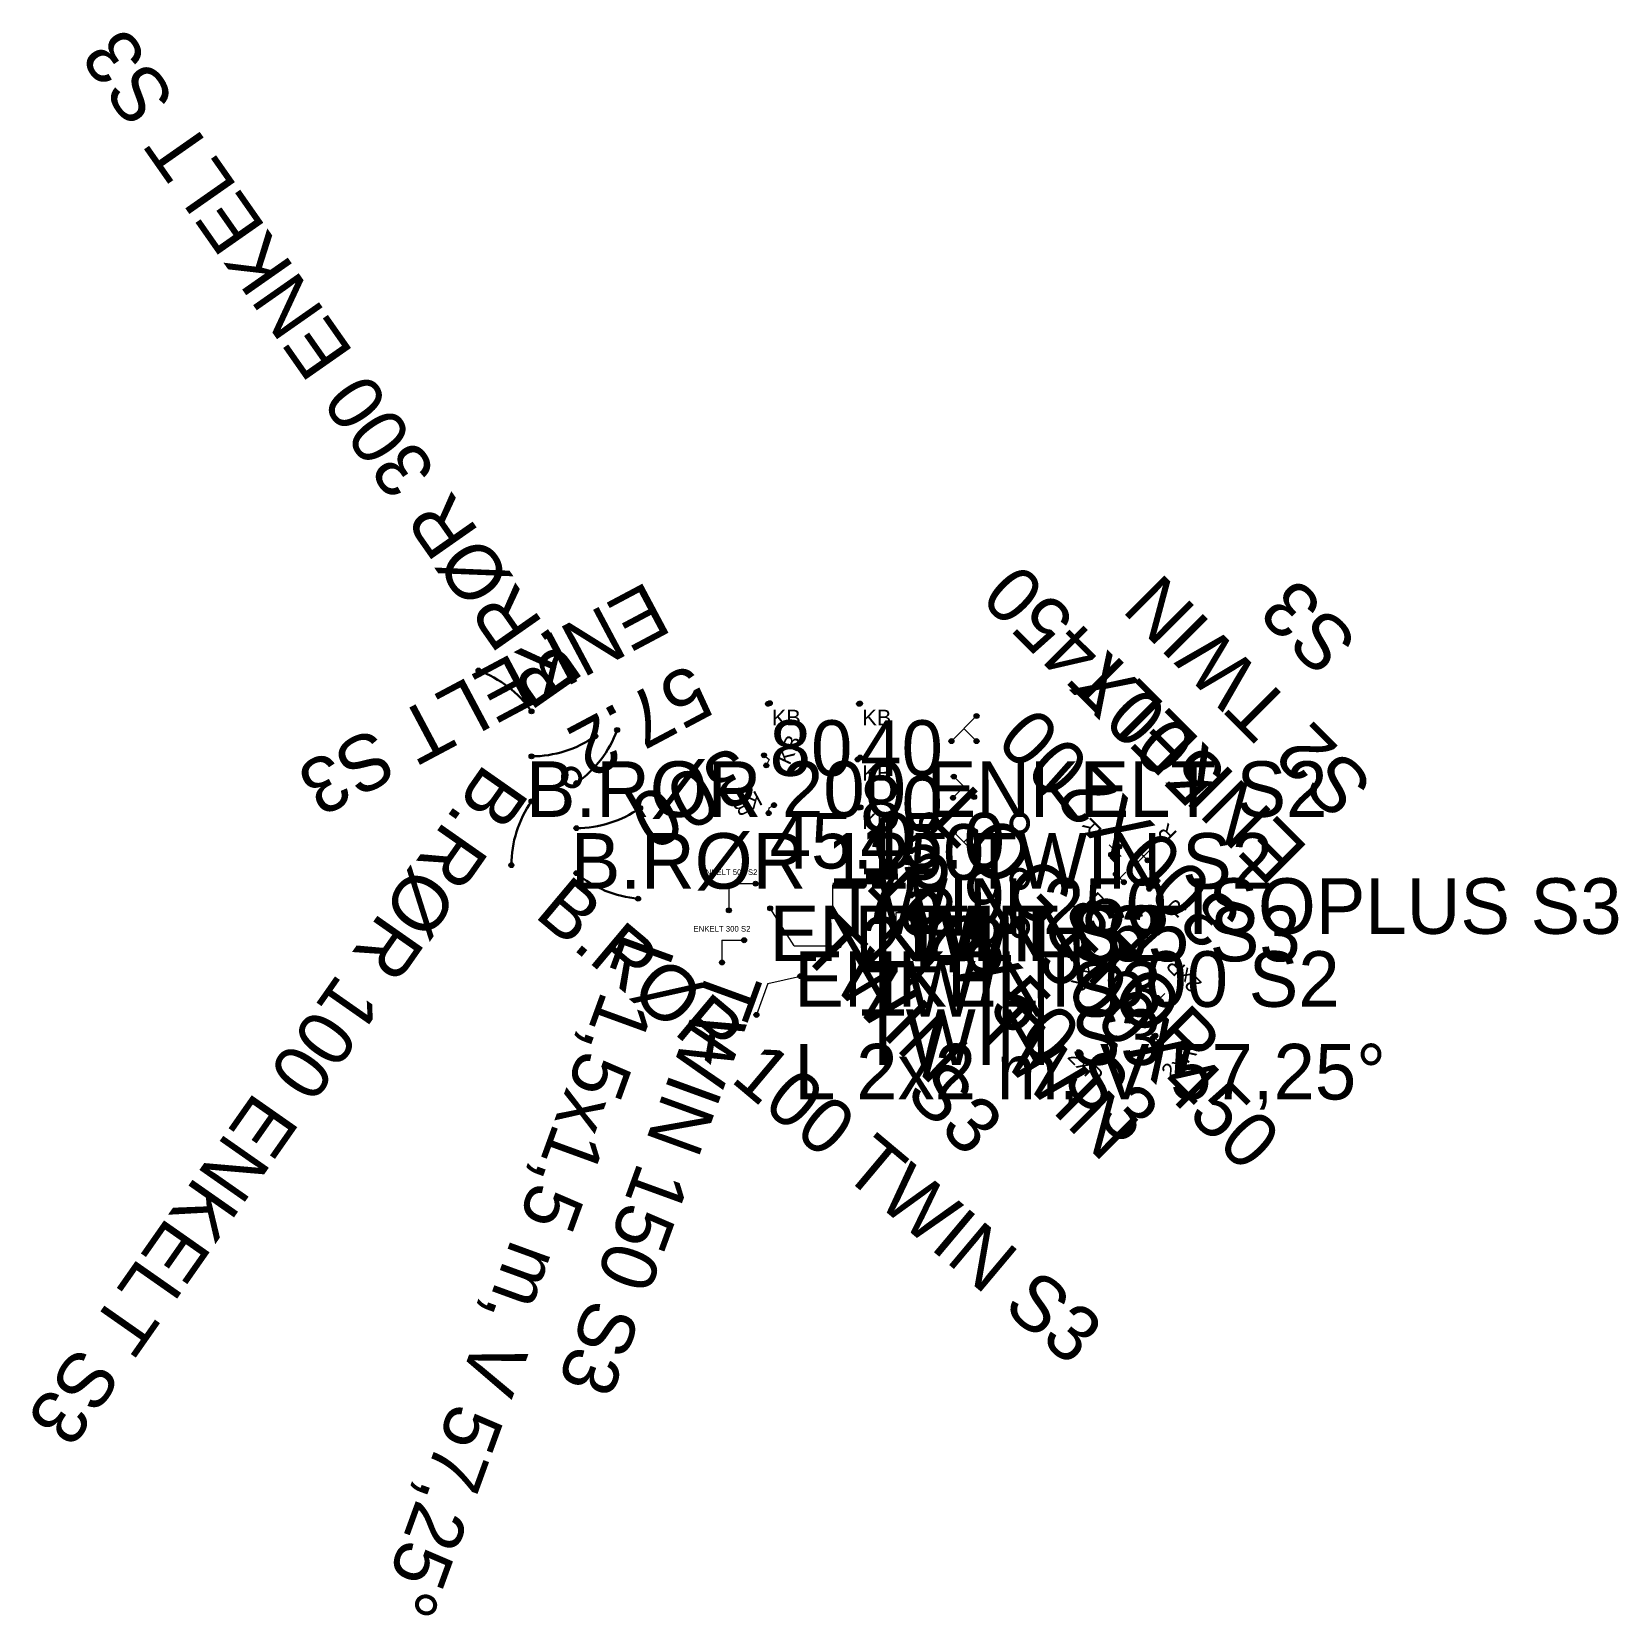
# Model space of a CAD drawing. Header units: metres. Extents: x -21.6 to 49.7, y -30.4 to 40.8.
import ezdxf
from ezdxf.enums import TextEntityAlignment as Align

# ---------------------------------------------------------------- set-up
doc = ezdxf.new("R2018")
doc.units = ezdxf.units.M
for name, color, linetype, lineweight in [('0-Komponent', 7, 'Continuous', 18), ('0-KOMPONENT-HATCH', 7, 'Continuous', 18), ('KOMPONENT', 7, 'Continuous', 20)]:
    doc.layers.add(name, color=color, linetype=linetype, lineweight=lineweight)
doc.layers.add('0-Komponent-buerør', color=7, linetype='Continuous', lineweight=30, plot=False)
doc.layers.add('Nonplot', color=3, linetype='Continuous', plot=False)
doc.styles.add('Arial', font='arial.ttf', dxfattribs={"height": 0.6})
doc.styles.get("Standard").update_dxf_attribs({"font": 'arial.ttf'})

# ---------------------------------------------------------------- blocks, each defined once
blk = doc.blocks.new('MuffeIntern')
at = {"layer": '0-KOMPONENT-HATCH'}
h = blk.add_hatch(color=256, dxfattribs=at)
h.dxf.hatch_style = 1
edge = h.paths.add_edge_path(flags=17)
edge.add_arc((0, 0), 0.00847, 0, 360)
edge = h.paths.add_edge_path()
edge.add_arc((0, 0), 0.11, 0, 360)
blk.add_point((0, 0))
at = {"layer": 'KOMPONENT'}
for radius in [0.11, 0.0085]:
    blk.add_circle((0, 0), radius, dxfattribs=at)
blk = doc.blocks.new('*U4')
at = {"layer": '0-Komponent-buerør'}
blk.add_arc((0, 5), 5, 270, 304.9997, dxfattribs=at)
for p in [(2.868, 0.904), (0, 0)]:
    blk.add_blockref('MuffeIntern', p)
at = {"color": 0, "style": 'Arial', "flags": 3}
blk.add_attdef('VERSION', text='', height=0.1, dxfattribs=at).set_placement((0, 0), align=Align.MIDDLE_CENTER)
at = {"layer": 'Nonplot', "color": 0, "lineweight": 30, "flags": 104}
blk.add_attdef('TYPE', text='', height=0.25, dxfattribs=at).set_placement((-0.252, -0.225), align=Align.TOP_RIGHT)
blk = doc.blocks.new('*U13')
at = {"layer": '0-Komponent', "color": 0}
for p, q in [((0, 0), (-0.044, 0)), ((0.041, 0.016), (0, 0))]:
    blk.add_line(p, q, dxfattribs=at)
at = {"layer": 'KOMPONENT', "color": 0}
for p in [(-0.044, 0), (0.041, 0.016)]:
    blk.add_blockref('MuffeIntern', p, dxfattribs=at)
at = {"color": 0, "style": 'Arial', "flags": 3}
blk.add_attdef('VERSION', text='', height=0.1, dxfattribs=at).set_placement((0, 0), align=Align.MIDDLE_CENTER)
at = {"layer": 'KOMPONENT', "color": 0, "lineweight": 25, "style": 'Arial'}
blk.add_text('KB', height=0.7, dxfattribs=at).set_placement((0.122, -0.962))
at = {"layer": 'Nonplot', "color": 0, "lineweight": 30, "flags": 104}
blk.add_attdef('TYPE', text='', height=0.25, dxfattribs=at).set_placement((0.028, -0.738), align=Align.MIDDLE_RIGHT)
blk = doc.blocks.new('*U5')
at = {"layer": '0-Komponent-buerør'}
blk.add_arc((0, 5), 5, 270, 304.9997, dxfattribs=at)
for p in [(2.868, 0.904), (0, 0)]:
    blk.add_blockref('MuffeIntern', p)
at = {"color": 0, "style": 'Arial', "flags": 3}
blk.add_attdef('VERSION', text='', height=0.1, dxfattribs=at).set_placement((0, 0), align=Align.MIDDLE_CENTER)
at = {"layer": 'Nonplot', "color": 0, "lineweight": 30, "flags": 104}
blk.add_attdef('TYPE', text='', height=0.25, dxfattribs=at).set_placement((-0.252, -0.225), align=Align.TOP_RIGHT)
blk = doc.blocks.new('*U6')
at = {"layer": '0-Komponent-buerør'}
blk.add_arc((0, 5), 5, 270, 304.9997, dxfattribs=at)
for p in [(2.868, 0.904), (0, 0)]:
    blk.add_blockref('MuffeIntern', p)
at = {"color": 0, "style": 'Arial', "flags": 3}
blk.add_attdef('VERSION', text='', height=0.1, dxfattribs=at).set_placement((0, 0), align=Align.MIDDLE_CENTER)
at = {"layer": 'Nonplot', "color": 0, "lineweight": 30, "flags": 104}
blk.add_attdef('TYPE', text='', height=0.25, dxfattribs=at).set_placement((-0.252, -0.225), align=Align.TOP_RIGHT)
blk = doc.blocks.new('*U7')
at = {"layer": '0-Komponent-buerør'}
blk.add_arc((0, 5), 5, 270, 304.9997, dxfattribs=at)
for p in [(2.868, 0.904), (0, 0)]:
    blk.add_blockref('MuffeIntern', p)
at = {"color": 0, "style": 'Arial', "flags": 3}
blk.add_attdef('VERSION', text='', height=0.1, dxfattribs=at).set_placement((0, 0), align=Align.MIDDLE_CENTER)
at = {"layer": 'Nonplot', "color": 0, "lineweight": 30, "flags": 104}
blk.add_attdef('TYPE', text='', height=0.25, dxfattribs=at).set_placement((-0.252, -0.225), align=Align.TOP_RIGHT)
blk = doc.blocks.new('*U8')
at = {"layer": '0-Komponent-buerør'}
blk.add_arc((0, 5), 5, 270, 304.9997, dxfattribs=at)
for p in [(2.868, 0.904), (0, 0)]:
    blk.add_blockref('MuffeIntern', p)
at = {"color": 0, "style": 'Arial', "flags": 3}
blk.add_attdef('VERSION', text='', height=0.1, dxfattribs=at).set_placement((0, 0), align=Align.MIDDLE_CENTER)
at = {"layer": 'Nonplot', "color": 0, "lineweight": 30, "flags": 104}
blk.add_attdef('TYPE', text='', height=0.25, dxfattribs=at).set_placement((-0.252, -0.225), align=Align.TOP_RIGHT)
blk = doc.blocks.new('*U9')
at = {"layer": '0-Komponent-buerør'}
blk.add_arc((0, 5), 5, 270, 304.9997, dxfattribs=at)
for p in [(2.868, 0.904), (0, 0)]:
    blk.add_blockref('MuffeIntern', p)
at = {"color": 0, "style": 'Arial', "flags": 3}
blk.add_attdef('VERSION', text='', height=0.1, dxfattribs=at).set_placement((0, 0), align=Align.MIDDLE_CENTER)
at = {"layer": 'Nonplot', "color": 0, "lineweight": 30, "flags": 104}
blk.add_attdef('TYPE', text='', height=0.25, dxfattribs=at).set_placement((-0.252, -0.225), align=Align.TOP_RIGHT)
blk = doc.blocks.new('*U11')
at = {"layer": '0-Komponent', "color": 0}
for p, q in [((0, 0), (-0.089, 0)), ((0.022, 0.086), (0, 0))]:
    blk.add_line(p, q, dxfattribs=at)
at = {"layer": 'KOMPONENT', "color": 0}
for p in [(-0.089, 0), (0.022, 0.086)]:
    blk.add_blockref('MuffeIntern', p, dxfattribs=at)
at = {"color": 0, "style": 'Arial', "flags": 3}
blk.add_attdef('VERSION', text='', height=0.1, dxfattribs=at).set_placement((0, 0), align=Align.MIDDLE_CENTER)
at = {"layer": 'KOMPONENT', "color": 0, "lineweight": 25, "style": 'Arial'}
blk.add_text('KB', height=0.7, dxfattribs=at).set_placement((0.122, -0.962))
at = {"layer": 'Nonplot', "color": 0, "lineweight": 30, "flags": 104}
blk.add_attdef('TYPE', text='', height=0.25, dxfattribs=at).set_placement((0.028, -0.738), align=Align.MIDDLE_RIGHT)
blk = doc.blocks.new('*U12')
at = {"layer": '0-Komponent', "color": 0}
for p, q in [((0, 0), (-0.024, 0)), ((0.017, 0.017), (0, 0))]:
    blk.add_line(p, q, dxfattribs=at)
at = {"layer": 'KOMPONENT', "color": 0}
for p in [(-0.024, 0), (0.017, 0.017)]:
    blk.add_blockref('MuffeIntern', p, dxfattribs=at)
at = {"color": 0, "style": 'Arial', "flags": 3}
blk.add_attdef('VERSION', text='', height=0.1, dxfattribs=at).set_placement((0, 0), align=Align.MIDDLE_CENTER)
at = {"layer": 'KOMPONENT', "color": 0, "lineweight": 25, "style": 'Arial'}
blk.add_text('KB', height=0.7, dxfattribs=at).set_placement((0.122, -0.962))
at = {"layer": 'Nonplot', "color": 0, "lineweight": 30, "flags": 104}
blk.add_attdef('TYPE', text='', height=0.25, dxfattribs=at).set_placement((0.028, -0.738), align=Align.MIDDLE_RIGHT)
blk = doc.blocks.new('*U10')
at = {"layer": '0-Komponent', "color": 0}
for p, q in [((0, 0), (-0.249, 0)), ((0.135, 0.209), (0, 0))]:
    blk.add_line(p, q, dxfattribs=at)
at = {"layer": 'KOMPONENT', "color": 0}
for p in [(-0.249, 0), (0.135, 0.209)]:
    blk.add_blockref('MuffeIntern', p, dxfattribs=at)
at = {"color": 0, "style": 'Arial', "flags": 3}
blk.add_attdef('VERSION', text='', height=0.1, dxfattribs=at).set_placement((0, 0), align=Align.MIDDLE_CENTER)
at = {"layer": 'KOMPONENT', "color": 0, "lineweight": 25, "style": 'Arial'}
blk.add_text('KB', height=0.7, dxfattribs=at).set_placement((0.122, -0.962))
at = {"layer": 'Nonplot', "color": 0, "lineweight": 30, "flags": 104}
blk.add_attdef('TYPE', text='', height=0.25, dxfattribs=at).set_placement((0.028, -0.738), align=Align.MIDDLE_RIGHT)
blk = doc.blocks.new('*U14')
at = {"layer": '0-Komponent', "color": 0}
for p, q in [((0, 0), (-0.297, 0)), ((0.072, 0.288), (0, 0))]:
    blk.add_line(p, q, dxfattribs=at)
at = {"layer": 'KOMPONENT', "color": 0}
for p in [(-0.297, 0), (0.072, 0.288)]:
    blk.add_blockref('MuffeIntern', p, dxfattribs=at)
at = {"color": 0, "style": 'Arial', "flags": 3}
blk.add_attdef('VERSION', text='', height=0.1, dxfattribs=at).set_placement((0, 0), align=Align.MIDDLE_CENTER)
at = {"layer": 'KOMPONENT', "color": 0, "lineweight": 25, "style": 'Arial'}
blk.add_text('KB', height=0.7, dxfattribs=at).set_placement((0.122, -0.962))
at = {"layer": 'Nonplot', "color": 0, "lineweight": 30, "flags": 104}
blk.add_attdef('TYPE', text='', height=0.25, dxfattribs=at).set_placement((0.028, -0.738), align=Align.MIDDLE_RIGHT)
blk = doc.blocks.new('*U15')
at = {"layer": '0-Komponent', "color": 0}
for p, q in [((0, 0), (-0.047, 0)), ((0.033, 0.033), (0, 0))]:
    blk.add_line(p, q, dxfattribs=at)
at = {"layer": 'KOMPONENT', "color": 0}
for p in [(-0.047, 0), (0.033, 0.033)]:
    blk.add_blockref('MuffeIntern', p, dxfattribs=at)
at = {"color": 0, "style": 'Arial', "flags": 3}
blk.add_attdef('VERSION', text='', height=0.1, dxfattribs=at).set_placement((0, 0), align=Align.MIDDLE_CENTER)
at = {"layer": 'KOMPONENT', "color": 0, "lineweight": 25, "style": 'Arial'}
blk.add_text('KB', height=0.7, dxfattribs=at).set_placement((0.122, -0.962))
at = {"layer": 'Nonplot', "color": 0, "lineweight": 30, "flags": 104}
blk.add_attdef('TYPE', text='', height=0.25, dxfattribs=at).set_placement((0.028, -0.738), align=Align.MIDDLE_RIGHT)
blk = doc.blocks.new('MuffeIntern-MAIN')
blk.add_point((0, 0))
at = {"color": 0}
blk.add_blockref('MuffeIntern', (0, 0), dxfattribs=at)
blk = doc.blocks.new('MuffeIntern-BRANCH')
at = {"color": 0}
blk.add_blockref('MuffeIntern', (0, 0), dxfattribs=at)
blk = doc.blocks.new('*U20')
at = {"layer": 'KOMPONENT', "color": 0}
for p, q in [((-0.8, 0), (0.8, 0)), ((0, 0), (0, -0.8))]:
    blk.add_line(p, q, dxfattribs=at)
at = {"color": 0}
for name, p in [('MuffeIntern-MAIN', (-0.8, 0)), ('MuffeIntern-MAIN', (0.8, 0)), ('MuffeIntern-BRANCH', (0, -0.8))]:
    blk.add_blockref(name, p, dxfattribs=at)
at = {"layer": 'Nonplot', "color": 0, "lineweight": 30, "flags": 104}
blk.add_attdef('TYPE', text='', height=0.25, dxfattribs=at).set_placement((0, 0.3), align=Align.BOTTOM_CENTER)
blk = doc.blocks.new('*U21')
at = {"layer": 'KOMPONENT', "color": 0}
for p, q in [((-0.65, 0), (0.65, 0)), ((0, 0), (0, -0.7))]:
    blk.add_line(p, q, dxfattribs=at)
at = {"color": 0}
for name, p in [('MuffeIntern-MAIN', (-0.65, 0)), ('MuffeIntern-MAIN', (0.65, 0)), ('MuffeIntern-BRANCH', (0, -0.7))]:
    blk.add_blockref(name, p, dxfattribs=at)
at = {"layer": 'Nonplot', "color": 0, "lineweight": 30, "flags": 104}
blk.add_attdef('TYPE', text='', height=0.25, dxfattribs=at).set_placement((0, 0.3), align=Align.BOTTOM_CENTER)
blk = doc.blocks.new('*U19')
at = {"layer": 'KOMPONENT', "color": 0}
for p, q in [((-0.65, 0), (0.65, 0)), ((0, 0), (0, -0.7))]:
    blk.add_line(p, q, dxfattribs=at)
at = {"color": 0}
for name, p in [('MuffeIntern-MAIN', (-0.65, 0)), ('MuffeIntern-MAIN', (0.65, 0)), ('MuffeIntern-BRANCH', (0, -0.7))]:
    blk.add_blockref(name, p, dxfattribs=at)
at = {"layer": 'Nonplot', "color": 0, "lineweight": 30, "flags": 104}
blk.add_attdef('TYPE', text='', height=0.25, dxfattribs=at).set_placement((0, 0.3), align=Align.BOTTOM_CENTER)
blk = doc.blocks.new('*U25')
at = {"layer": 'KOMPONENT', "color": 0}
for q in [(-1.082, 1.682), (2, 0)]:
    blk.add_line((0, 0), q, dxfattribs=at)
for p, rotation in [((-1.082, 1.682), 302.7523382361593), ((2, 0), 270)]:
    blk.add_blockref('MuffeIntern', p, dxfattribs=dict(at, rotation=rotation))
at = {"color": 0, "style": 'Arial', "flags": 3}
blk.add_attdef('VERSION', text='', height=0.1, dxfattribs=at).set_placement((0, 0), align=Align.MIDDLE_CENTER)
at = {"layer": 'Nonplot', "color": 0, "lineweight": 30, "flags": 64}
blk.add_attdef('TYPE', text='', height=0.25, dxfattribs=at).set_placement((0, -0.25), align=Align.TOP_CENTER)
blk = doc.blocks.new('*U34')
at = {"layer": 'KOMPONENT', "color": 0}
for q in [(0, -1.2), (1.2, 0)]:
    blk.add_line((0, 0), q, dxfattribs=at)
at = {"layer": 'KOMPONENT', "color": 0, "rotation": 270}
for p in [(1.2, 0), (0, -1.2)]:
    blk.add_blockref('MuffeIntern', p, dxfattribs=at)
at = {"layer": 'Nonplot', "color": 0, "style": 'Arial'}
blk.add_attdef('TYPE', text='', height=0.25, dxfattribs=at).set_placement((0, 0.314), align=Align.BOTTOM_CENTER)
at = {"layer": 'Nonplot', "color": 0, "style": 'Arial', "flags": 3}
blk.add_attdef('VERSION', text='', height=0.1, dxfattribs=at).set_placement((0, 0), align=Align.MIDDLE_CENTER)
blk = doc.blocks.new('*U28')
at = {"layer": 'KOMPONENT', "color": 0}
for p, q in [((0, 0), (0, -1.4)), ((1.4, 0), (0, 0))]:
    blk.add_line(p, q, dxfattribs=at)
at = {"layer": 'KOMPONENT', "color": 0, "rotation": 270}
for p in [(1.4, 0), (0, -1.4)]:
    blk.add_blockref('MuffeIntern', p, dxfattribs=at)
at = {"color": 0, "style": 'Arial', "flags": 3}
blk.add_attdef('VERSION', text='', height=0.1, dxfattribs=at).set_placement((0, 0), align=Align.MIDDLE_CENTER)
at = {"layer": 'Nonplot', "color": 0, "lineweight": 30, "flags": 104}
blk.add_attdef('TYPE', text='', height=0.25, dxfattribs=at).set_placement((0, 0.314), align=Align.BOTTOM_CENTER)
blk = doc.blocks.new('*U32')
at = {"layer": 'KOMPONENT', "color": 0}
for p, q in [((0, 0), (0, -1)), ((1, 0), (0, 0))]:
    blk.add_line(p, q, dxfattribs=at)
at = {"layer": 'KOMPONENT', "color": 0, "rotation": 270}
for p in [(1, 0), (0, -1)]:
    blk.add_blockref('MuffeIntern', p, dxfattribs=at)
at = {"color": 0, "style": 'Arial', "flags": 3}
blk.add_attdef('VERSION', text='', height=0.1, dxfattribs=at).set_placement((0, 0), align=Align.MIDDLE_CENTER)
at = {"layer": 'Nonplot', "color": 0, "lineweight": 30, "flags": 104}
blk.add_attdef('TYPE', text='', height=0.25, dxfattribs=at).set_placement((0, 0.314), align=Align.BOTTOM_CENTER)
blk = doc.blocks.new('*U27')
at = {"layer": 'KOMPONENT', "color": 0}
for q in [(0, -1), (1, 0)]:
    blk.add_line((0, 0), q, dxfattribs=at)
at = {"layer": 'KOMPONENT', "color": 0, "rotation": 270}
for p in [(1, 0), (0, -1)]:
    blk.add_blockref('MuffeIntern', p, dxfattribs=at)
at = {"layer": 'Nonplot', "color": 0, "style": 'Arial'}
blk.add_attdef('TYPE', text='', height=0.25, dxfattribs=at).set_placement((0, 0.314), align=Align.BOTTOM_CENTER)
at = {"layer": 'Nonplot', "color": 0, "style": 'Arial', "flags": 3}
blk.add_attdef('VERSION', text='', height=0.1, dxfattribs=at).set_placement((0, 0), align=Align.MIDDLE_CENTER)
blk = doc.blocks.new('*U36')
at = {"layer": 'KOMPONENT', "color": 0}
for q in [(-0.812, 1.262), (1.5, 0)]:
    blk.add_line((0, 0), q, dxfattribs=at)
for p, rotation in [((-0.812, 1.262), 302.7523382361593), ((1.5, 0), 270)]:
    blk.add_blockref('MuffeIntern', p, dxfattribs=dict(at, rotation=rotation))
at = {"color": 0, "style": 'Arial', "flags": 3}
blk.add_attdef('VERSION', text='', height=0.1, dxfattribs=at).set_placement((0, 0), align=Align.MIDDLE_CENTER)
at = {"layer": 'Nonplot', "color": 0, "lineweight": 30, "flags": 64}
blk.add_attdef('TYPE', text='', height=0.25, dxfattribs=at).set_placement((0, -0.25), align=Align.TOP_CENTER)
blk = doc.blocks.new('*U41')
at = {"color": 0}
blk.add_point((0, 0), dxfattribs=at)
at = {"layer": 'KOMPONENT', "color": 0}
for p, q in [((-0.377, 0), (0.377, 0)), ((0, -0.254), (0, 0.254))]:
    blk.add_line(p, q, dxfattribs=at)
for p in [(0, 0.254), (0, -0.254)]:
    blk.add_blockref('MuffeIntern', p, dxfattribs=at)
at = {"color": 0, "style": 'Arial', "flags": 3}
blk.add_attdef('VERSION', text='', height=0.1, dxfattribs=at).set_placement((0, 0), align=Align.MIDDLE_CENTER)
at = {"layer": 'KOMPONENT', "color": 0, "lineweight": 25, "style": 'Arial'}
blk.add_text('2xR', height=0.7, rotation=270, dxfattribs=at).set_placement((-1.916, 0), align=Align.CENTER)
at = {"layer": 'Nonplot', "color": 0, "lineweight": 30, "flags": 2}
blk.add_attdef('TYPE', text='', height=0.25, rotation=270, dxfattribs=at).set_placement((-2.923, 0), align=Align.TOP_CENTER)
blk = doc.blocks.new('*U40')
at = {"color": 0}
blk.add_point((0, 0), dxfattribs=at)
at = {"layer": 'KOMPONENT', "color": 0}
for p, q in [((-0.377, 0), (0.377, 0)), ((0, -0.254), (0, 0.254))]:
    blk.add_line(p, q, dxfattribs=at)
for p in [(0, 0.254), (0, -0.254)]:
    blk.add_blockref('MuffeIntern', p, dxfattribs=at)
at = {"color": 0, "style": 'Arial', "flags": 3}
blk.add_attdef('VERSION', text='', height=0.1, dxfattribs=at).set_placement((0, 0), align=Align.MIDDLE_CENTER)
at = {"layer": 'KOMPONENT', "color": 0, "lineweight": 25, "style": 'Arial'}
blk.add_text('R', height=0.7, rotation=270, dxfattribs=at).set_placement((-1.838, 0.353))
at = {"layer": 'Nonplot', "color": 0, "lineweight": 30, "flags": 2}
blk.add_attdef('TYPE', text='', height=0.25, rotation=270, dxfattribs=at).set_placement((-2.923, 0), align=Align.TOP_CENTER)
blk = doc.blocks.new('*U47')
at = {"color": 0}
blk.add_point((0, 0), dxfattribs=at)
at = {"layer": 'KOMPONENT', "color": 0}
for p, q in [((-0.377, 0), (0.377, 0)), ((0, -0.254), (0, 0.254))]:
    blk.add_line(p, q, dxfattribs=at)
for p in [(0, 0.254), (0, -0.254)]:
    blk.add_blockref('MuffeIntern', p, dxfattribs=at)
at = {"color": 0, "style": 'Arial', "flags": 3}
blk.add_attdef('VERSION', text='', height=0.1, dxfattribs=at).set_placement((0, 0), align=Align.MIDDLE_CENTER)
at = {"layer": 'KOMPONENT', "color": 0, "lineweight": 25, "style": 'Arial'}
blk.add_text('R', height=0.7, rotation=270, dxfattribs=at).set_placement((-1.838, 0.353))
at = {"layer": 'Nonplot', "color": 0, "lineweight": 30, "flags": 2}
blk.add_attdef('TYPE', text='', height=0.25, rotation=270, dxfattribs=at).set_placement((-2.923, 0), align=Align.TOP_CENTER)
blk = doc.blocks.new('*U52')
at = {"color": 0}
blk.add_point((0, 0), dxfattribs=at)
at = {"layer": 'KOMPONENT', "color": 0}
for p, q in [((-0.377, 0), (0.377, 0)), ((0, -0.254), (0, 0.254))]:
    blk.add_line(p, q, dxfattribs=at)
for p in [(0, 0.254), (0, -0.254)]:
    blk.add_blockref('MuffeIntern', p, dxfattribs=at)
at = {"color": 0, "style": 'Arial', "flags": 3}
blk.add_attdef('VERSION', text='', height=0.1, dxfattribs=at).set_placement((0, 0), align=Align.MIDDLE_CENTER)
at = {"layer": 'KOMPONENT', "color": 0, "lineweight": 25, "style": 'Arial'}
blk.add_text('R', height=0.7, rotation=270, dxfattribs=at).set_placement((-1.838, 0.353))
at = {"layer": 'Nonplot', "color": 0, "lineweight": 30, "flags": 2}
blk.add_attdef('TYPE', text='', height=0.25, rotation=270, dxfattribs=at).set_placement((-2.923, 0), align=Align.TOP_CENTER)
blk = doc.blocks.new('*U57')
at = {"color": 0}
blk.add_point((0, 0), dxfattribs=at)
at = {"layer": 'KOMPONENT', "color": 0}
for p, q in [((-0.377, 0), (0.377, 0)), ((0, -0.254), (0, 0.254))]:
    blk.add_line(p, q, dxfattribs=at)
for p in [(0, 0.254), (0, -0.254)]:
    blk.add_blockref('MuffeIntern', p, dxfattribs=at)
at = {"color": 0, "style": 'Arial', "flags": 3}
blk.add_attdef('VERSION', text='', height=0.1, dxfattribs=at).set_placement((0, 0), align=Align.MIDDLE_CENTER)
at = {"layer": 'KOMPONENT', "color": 0, "lineweight": 25, "style": 'Arial'}
blk.add_text('R', height=0.7, rotation=270, dxfattribs=at).set_placement((-1.838, 0.353))
at = {"layer": 'Nonplot', "color": 0, "lineweight": 30, "flags": 2}
blk.add_attdef('TYPE', text='', height=0.25, rotation=270, dxfattribs=at).set_placement((-2.923, 0), align=Align.TOP_CENTER)
blk = doc.blocks.new('*U62')
at = {"color": 0}
blk.add_point((0, 0), dxfattribs=at)
at = {"layer": 'KOMPONENT', "color": 0}
for p, q in [((-0.377, 0), (0.377, 0)), ((0, -0.051), (0, 0.051))]:
    blk.add_line(p, q, dxfattribs=at)
for p in [(0, 0.051), (0, -0.051)]:
    blk.add_blockref('MuffeIntern', p, dxfattribs=at)
at = {"color": 0, "style": 'Arial', "flags": 3}
blk.add_attdef('VERSION', text='', height=0.1, dxfattribs=at).set_placement((0, 0), align=Align.MIDDLE_CENTER)
at = {"layer": 'KOMPONENT', "color": 0, "lineweight": 25, "style": 'Arial'}
blk.add_text('2xR', height=0.7, rotation=270, dxfattribs=at).set_placement((-1.916, 0), align=Align.CENTER)
at = {"layer": 'Nonplot', "color": 0, "lineweight": 30, "flags": 2}
blk.add_attdef('TYPE', text='', height=0.25, rotation=270, dxfattribs=at).set_placement((-2.923, 0), align=Align.TOP_CENTER)
blk = doc.blocks.new('*U67')
at = {"color": 0}
blk.add_point((0, 0), dxfattribs=at)
at = {"layer": 'KOMPONENT', "color": 0}
for p, q in [((-0.377, 0), (0.377, 0)), ((0, -0.102), (0, 0.102))]:
    blk.add_line(p, q, dxfattribs=at)
for p in [(0, 0.102), (0, -0.102)]:
    blk.add_blockref('MuffeIntern', p, dxfattribs=at)
at = {"color": 0, "style": 'Arial', "flags": 3}
blk.add_attdef('VERSION', text='', height=0.1, dxfattribs=at).set_placement((0, 0), align=Align.MIDDLE_CENTER)
at = {"layer": 'KOMPONENT', "color": 0, "lineweight": 25, "style": 'Arial'}
blk.add_text('2xR', height=0.7, rotation=270, dxfattribs=at).set_placement((-1.916, 0), align=Align.CENTER)
at = {"layer": 'Nonplot', "color": 0, "lineweight": 30, "flags": 2}
blk.add_attdef('TYPE', text='', height=0.25, rotation=270, dxfattribs=at).set_placement((-2.923, 0), align=Align.TOP_CENTER)
blk = doc.blocks.new('*U72')
at = {"color": 0}
blk.add_point((0, 0), dxfattribs=at)
at = {"layer": 'KOMPONENT', "color": 0}
for p, q in [((-0.377, 0), (0.377, 0)), ((0, -0.07), (0, 0.07))]:
    blk.add_line(p, q, dxfattribs=at)
for p in [(0, 0.07), (0, -0.07)]:
    blk.add_blockref('MuffeIntern', p, dxfattribs=at)
at = {"color": 0, "style": 'Arial', "flags": 3}
blk.add_attdef('VERSION', text='', height=0.1, dxfattribs=at).set_placement((0, 0), align=Align.MIDDLE_CENTER)
at = {"layer": 'KOMPONENT', "color": 0, "lineweight": 25, "style": 'Arial'}
blk.add_text('2xR', height=0.7, rotation=270, dxfattribs=at).set_placement((-1.916, 0), align=Align.CENTER)
at = {"layer": 'Nonplot', "color": 0, "lineweight": 30, "flags": 2}
blk.add_attdef('TYPE', text='', height=0.25, rotation=270, dxfattribs=at).set_placement((-2.923, 0), align=Align.TOP_CENTER)

msp = doc.modelspace()

# ---------------------------------------------------------------- block references
ref = msp.add_blockref('*U9', (0.837, 10.277), dxfattribs=dict(rotation=125))
lines = msp.add_mtext('B.RØR 300 ENKELT S3', dxfattribs={"layer": 'Nonplot', "color": 0, "insert": (1.166, 10.199), "char_height": 2.5, "attachment_point": 1, "rotation": 125})
ref.add_attrib('TYPE', '', (1.166, 10.199), dxfattribs={"flags": 30}).embed_mtext(lines)
ref = msp.add_blockref('*U52', (28.364, 3.755), dxfattribs=dict(rotation=225))
lines = msp.add_mtext('500X450\\PTWIN\\PS3', dxfattribs={"layer": 'Nonplot', "color": 0, "insert": (30.431, 5.821), "char_height": 2.5, "attachment_point": 1, "rotation": 135})
ref.add_attrib('TYPE', '', (30.431, 5.821), dxfattribs={"flags": 50}).embed_mtext(lines)
ref = msp.add_blockref('*U10', (11.521, 5.94), dxfattribs=dict(rotation=208))
lines = msp.add_mtext('300\\P57.2°\\PENKELT S3', dxfattribs={"layer": 'Nonplot', "color": 0, "insert": (11.151, 6.578), "char_height": 2.5, "attachment_point": 1, "rotation": 208})
ref.add_attrib('TYPE', '', (11.151, 6.578), dxfattribs={"flags": 2}).embed_mtext(lines)
at = {"color": 0}
ref = msp.add_blockref('*U67', (29.058, -2.686, 0), dxfattribs=dict(at, rotation=225))
lines = msp.add_mtext('300X200\\PENKELT\\PS2', dxfattribs={"layer": 'Nonplot', "color": 0, "insert": (31.125, -0.62, 0), "char_height": 2.5, "attachment_point": 1, "rotation": 135})
ref.add_attrib('TYPE', '', (31.125, -0.62, 0), dxfattribs={"flags": 50}).embed_mtext(lines)
ref = msp.add_blockref('*U15', (11.521, 10.611))
lines = msp.add_mtext('80\\P45.0°\\PENKELT S2', dxfattribs={"layer": 'Nonplot', "color": 0, "insert": (11.549, 9.873), "char_height": 2.5, "attachment_point": 1})
ref.add_attrib('TYPE', '', (11.549, 9.873), dxfattribs={"flags": 104}).embed_mtext(lines)
ref = msp.add_blockref('*U12', (15.593, 10.611))
lines = msp.add_mtext('40\\P45.0°\\PTWIN S2', dxfattribs={"layer": 'Nonplot', "color": 0, "insert": (15.62, 9.873), "char_height": 2.5, "attachment_point": 1})
ref.add_attrib('TYPE', '', (15.62, 9.873), dxfattribs={"flags": 104}).embed_mtext(lines)
for name, p, rotation in [('*U20', (20.287, 9.502), 45), ('*U6', (2.856, 7.048), 35), ('*U14', (11.521, 8.112), 65), ('*U19', (20.287, 4.385), 135), ('*U57', (27.084, 4.006), 315), ('*U47', (28.798, 2.471), 135)]:
    msp.add_blockref(name, p, dxfattribs=dict(rotation=rotation))
ref = msp.add_blockref('*U8', (0.837, 8.251))
lines = msp.add_mtext('B.RØR 200 ENKELT S2', dxfattribs={"layer": 'Nonplot', "color": 0, "insert": (0.585, 8.026), "char_height": 2.5, "attachment_point": 1})
ref.add_attrib('TYPE', '', (0.585, 8.026), dxfattribs={"flags": 104}).embed_mtext(lines)
ref = msp.add_blockref('*U11', (15.593, 8.112))
lines = msp.add_mtext('80\\P75.9°\\PTWIN S3', dxfattribs={"layer": 'Nonplot', "color": 0, "insert": (15.62, 7.375), "char_height": 2.5, "attachment_point": 1})
ref.add_attrib('TYPE', '', (15.62, 7.375), dxfattribs={"flags": 104}).embed_mtext(lines)
ref = msp.add_blockref('*U7', (0.837, 6.226), dxfattribs=dict(rotation=234.9999999999999))
lines = msp.add_mtext('B.RØR 100 ENKELT S3', dxfattribs={"layer": 'Nonplot', "color": 0, "insert": (0.797, 6.561), "char_height": 2.5, "attachment_point": 1, "rotation": 235})
ref.add_attrib('TYPE', '', (0.797, 6.561), dxfattribs={"flags": 30}).embed_mtext(lines)
ref = msp.add_blockref('*U21', (20.287, 6.88), dxfattribs=dict(rotation=315))
lines = msp.add_mtext('LOGSTOR\\P100X50 S3\\PTWIN', dxfattribs={"layer": 'Nonplot', "color": 0, "insert": (20.5, 7.092), "char_height": 2.5, "attachment_point": 1, "rotation": 315})
ref.add_attrib('TYPE', '', (20.5, 7.092), dxfattribs={"flags": 50}).embed_mtext(lines)
ref = msp.add_blockref('*U5', (2.856, 5.022))
lines = msp.add_mtext('B.RØR 125 TWIN S2', dxfattribs={"layer": 'Nonplot', "color": 0, "insert": (2.604, 4.797), "char_height": 2.5, "attachment_point": 1})
ref.add_attrib('TYPE', '', (2.604, 4.797), dxfattribs={"flags": 104}).embed_mtext(lines)
ref = msp.add_blockref('*U13', (15.593, 5.94))
lines = msp.add_mtext('150\\P21.8°\\PTWIN S3', dxfattribs={"layer": 'Nonplot', "color": 0, "insert": (15.62, 5.202), "char_height": 2.5, "attachment_point": 1})
ref.add_attrib('TYPE', '', (15.62, 5.202), dxfattribs={"flags": 104}).embed_mtext(lines)
ref = msp.add_blockref('*U4', (2.856, 2.997), dxfattribs=dict(rotation=320))
lines = msp.add_mtext('B.RØR 100 TWIN S3', dxfattribs={"layer": 'Nonplot', "color": 0, "insert": (2.518, 2.986), "char_height": 2.5, "attachment_point": 1, "rotation": 320})
ref.add_attrib('TYPE', '', (2.518, 2.986), dxfattribs={"flags": 14}).embed_mtext(lines)
for name, p, values in [('*U34', (9.715, 2.526), {'TYPE': 'ENKELT 500 S2'}), ('*U27', (9.402, -0.021), {'TYPE': 'ENKELT 300 S2'})]:
    msp.add_blockref(name, p).add_auto_attribs(values)
ref = msp.add_blockref('*U40', (27.294, 2.767), dxfattribs=dict(rotation=45))
lines = msp.add_mtext('500X450\\PTWIN\\PS3', dxfattribs={"layer": 'Nonplot', "color": 0, "insert": (25.227, 0.7), "char_height": 2.5, "attachment_point": 1, "rotation": 315})
ref.add_attrib('TYPE', '', (25.227, 0.7), dxfattribs={"flags": 54}).embed_mtext(lines)
ref = msp.add_blockref('*U28', (14.372, 2.451), dxfattribs=at)
lines = msp.add_mtext('TWIN 250 ISOPLUS S3', dxfattribs={"layer": 'Nonplot', "color": 0, "insert": (14.372, 2.766), "char_height": 2.5, "attachment_point": 1})
ref.add_attrib('TYPE', '', (14.372, 2.766), dxfattribs={"flags": 104}).embed_mtext(lines)
ref = msp.add_blockref('*U25', (12.651, -0.266), dxfattribs=at)
lines = msp.add_mtext('ENKELT 600 S2\\PL 2x2 m, V 57,25°', dxfattribs={"layer": 'Nonplot', "color": 0, "insert": (12.651, -0.516), "char_height": 2.5, "attachment_point": 1})
ref.add_attrib('TYPE', '', (12.651, -0.516), dxfattribs={"flags": 64}).embed_mtext(lines)
ref = msp.add_blockref('*U32', (17.222, 1.214), dxfattribs=at)
lines = msp.add_mtext('TWIN 65 S3', dxfattribs={"layer": 'Nonplot', "color": 0, "insert": (17.222, 1.529), "char_height": 2.5, "attachment_point": 1})
ref.add_attrib('TYPE', '', (17.222, 1.529), dxfattribs={"flags": 104}).embed_mtext(lines)
ref = msp.add_blockref('*U36', (11.465, -1.97), dxfattribs=dict(at, rotation=250))
lines = msp.add_mtext('TWIN 150 S3\\PL 1,5x1,5 m, V 57,25°', dxfattribs={"layer": 'Nonplot', "color": 0, "insert": (11.23, -1.884), "char_height": 2.5, "attachment_point": 1, "rotation": 250})
ref.add_attrib('TYPE', '', (11.23, -1.884), dxfattribs={"flags": 60}).embed_mtext(lines)
for name, p, rotation in [('*U62', (27.009, -2.666, 0), 315), ('*U72', (28.845, -4.365, 0), 135), ('*U41', (26.872, -4.566, 0), 45)]:
    msp.add_blockref(name, p, dxfattribs=dict(at, rotation=rotation))

doc.saveas('drawing.dxf')
